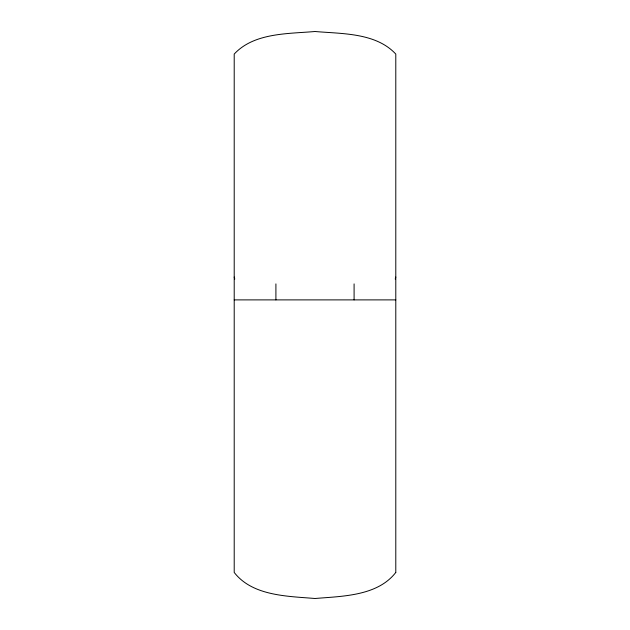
<?xml version="1.0" encoding="UTF-8"?>
<svg xmlns="http://www.w3.org/2000/svg" width="630" height="630" viewBox="0 0 630 630"><rect width="100%" height="100%" fill="white"/><g stroke="black" fill="none" stroke-linecap="round" stroke-linejoin="round"><path stroke-width="0.94" d="M395.238 279.058L395.79 277.05M234.21 299.888L395.79 299.888M234.21 277.05L234.762 279.058M354.091 283.894L354.091 299.888M275.909 283.894L275.909 299.888M395.79 572.442C377.386 596.201 342.145 596.185 315 598.5C287.855 596.185 252.614 596.201 234.21 572.442L234.21 54.07C254.15 32.571 288.162 33.878 315 31.5C341.838 33.878 375.85 32.571 395.79 54.07L395.79 572.442"/></g></svg>
